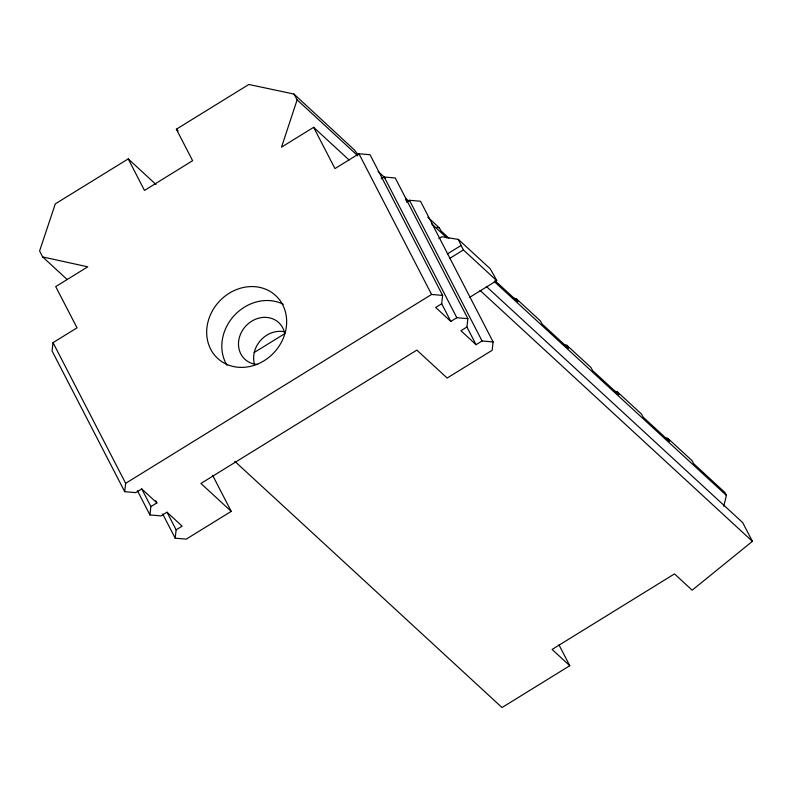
<?xml version="1.0" encoding="UTF-8"?>
<svg xmlns="http://www.w3.org/2000/svg" width="792" height="792" viewBox="0 0 792 792"><rect width="100%" height="100%" fill="white"/><g stroke="black" fill="none" stroke-linecap="round" stroke-linejoin="round"><path stroke-width="1.19" d="M155.965 184.467L128.235 158.895L55.291 203.871L39.6 250.975L42.679 256.945L87.773 266.815L55.717 286.605L77.032 327.829L53.034 342.639L52.084 350.995L124.7 491.674L135.739 492.624L141.738 488.921L156.885 502.88L150.886 506.583L149.935 514.939L160.984 515.889L166.983 512.177L182.13 526.136L176.131 529.838L175.18 538.194L186.239 539.144L231.234 511.375L212.632 475.339M406.445 202.128L409.444 200.277L420.502 201.247L493.109 341.926L492.159 350.292L447.153 378.031L416.839 350.113L200.93 483.457L231.234 511.375M124.7 491.674L125.651 483.318L53.034 342.639M128.235 158.895L144.481 190.436L192.624 160.687L176.359 129.205L248.827 84.467L293.981 94.07L297.139 99.851L281.516 147.144L313.632 127.324L334.976 168.587L358.964 153.777L370.032 154.727L442.629 295.406L441.679 303.762L435.679 307.464L450.826 321.423L456.826 317.721L467.874 318.661L466.914 327.017L460.914 330.719L476.061 344.678L482.061 340.976L493.109 341.926M723.769 506.197L726.403 495.416L724.868 492.436L693.574 463.607L692.04 460.627L667.913 438.392L664.349 437.63M486.347 286.457L742.698 522.631L752.4 541.342L692.159 590.188L674.487 573.903L552.113 649.44L569.775 665.716L502.019 707.533L234.779 461.3M438.827 238.59L441.827 236.729L458.37 239.412L490.169 268.706L494.406 276.151L496.723 280.645L469.389 297.515M381.209 178.883L384.209 177.032L395.257 177.982L467.874 318.661M254.192 352.529L284.675 333.709M447.43 253.885L461.092 245.451L458.37 239.412M449.747 258.38L463.409 249.945L496.723 280.645M125.651 483.318L431.59 294.456L442.629 295.406M437.006 227.393L439.372 227.908L440.946 230.848L448.866 238.145M512.771 297.97L516.325 298.742L540.461 320.968L541.995 323.948L568.399 348.272L566.854 345.292L563.3 344.52M613.83 391.07L617.384 391.842L641.51 414.067L643.054 417.057L669.448 441.382L667.913 438.392M378.121 171.537L385.288 178.071M566.854 345.292L590.981 367.518L592.525 370.498L618.918 394.822L617.384 391.842M405.405 198.089L408.92 201.326M494.99 280.645L517.869 301.722L516.325 298.742M357.875 154.48L354.281 149.866L293.981 94.07M405.603 199.851L407.405 201.514M431.69 223.888L447.025 238.016M494.317 281.586L726.403 495.416M297.139 99.851L357.855 155.856M313.632 127.324L349.084 159.984M480.041 290.387L752.4 541.342M176.359 129.205L178.141 130.848M42.679 256.945L67.241 279.576M427.769 217.186L439.372 227.908M569.775 665.716L558.954 644.846M461.092 245.451L463.409 249.945M409.444 200.277L482.061 340.976M466.983 327.096L476.061 344.678M384.209 177.032L456.826 317.721M441.748 303.841L450.826 321.423M358.964 153.777L431.59 294.456M167.053 512.256L176.131 529.838M155.757 500.683L156.885 502.88M162.707 514.008L175.18 538.194M141.808 489.001L150.886 506.583M137.462 490.753L149.935 514.939M257.697 364.478A24.948 21.859 -47.3 0 1 238.511 342.718A24.948 21.859 -47.3 0 1 260.241 317.81A24.948 21.859 -47.3 0 1 284.714 333.511M254.628 364.607A24.948 21.859 -47.3 0 1 260.796 340.154A24.948 21.859 -47.3 0 1 284.615 331.798M227.027 365.3A42.758 37.481 -47.3 0 1 234.264 315.513A42.758 37.481 -47.3 0 1 283.298 304.296M254.183 365.34A42.758 37.481 -47.3 0 0 276.913 296.772A42.758 37.481 -47.3 0 0 208.89 318.81A42.758 37.481 -47.3 0 0 254.183 365.34"/></g></svg>
